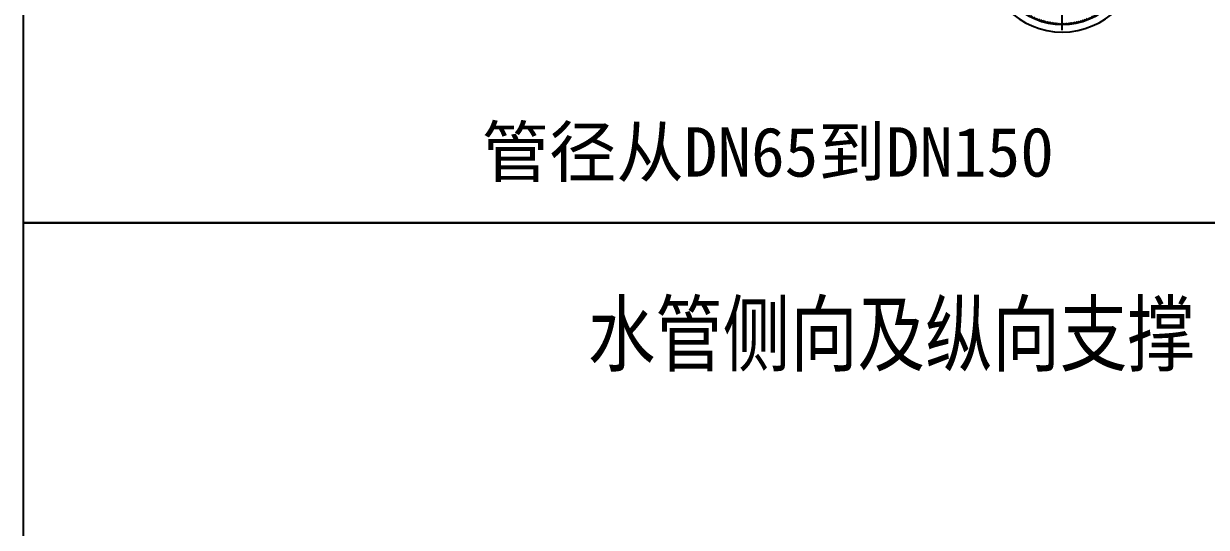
# Model space of a CAD drawing. Extents: x 54907 to 703237, y -798661 to -546661.
# Drawn here: x 359875 to 371880, y -590379 to -585269 of the extents above; entities that cross this region are included whole.
import ezdxf

# ---------------------------------------------------------------- set-up
doc = ezdxf.new("R2010")
doc.units = 0
doc.header["$LTSCALE"] = 1000
doc.header["$MEASUREMENT"] = 0
doc.linetypes.add('CENTER', pattern=[2, 1.25, -0.25, 0.25, -0.25])
doc.layers.add('bz', color=2, linetype='Continuous')
doc.layers.add('DIM_SYMB', color=3, linetype='Continuous')
doc.styles.add('HZ', font='rs.shx', dxfattribs={"width": 0.8, "bigfont": 'hztxt.shx'})
doc.styles.get("Standard").update_dxf_attribs({"font": 'gbenor.shx', "bigfont": 'gbcbig.shx'})

# ---------------------------------------------------------------- blocks, each defined once
blk = doc.blocks.new('gfhhrryyfd')
h = blk.add_hatch()
h.set_pattern_fill('ANSI37', color=256, scale=2.09088, style=0)
h.set_pattern_definition([(45, (3793840.348, -1554777.269), (-4.69415947, 4.69415948), []), (135, (3793840.348, -1554777.269), (-4.69415947, -4.69415948), [])])
edge = h.paths.add_edge_path()
edge.add_line((3693800.1, -1745764.9), (3693789.5, -1745764.9))
edge.add_ellipse((3693328.6, -1745807.7), major_axis=(-0.5, 462.9), ratio=1, start_angle=269.93348, end_angle=275.24626, ccw=False)
edge.add_ellipse((3693328.6, -1745807.7), major_axis=(0.4, 462.9), ratio=1, start_angle=90.04408, end_angle=270.04408, ccw=False)
edge.add_ellipse((3693328.6, -1745807.7), major_axis=(1.2, 462.9), ratio=1, start_angle=84.83986, end_angle=90.15263, ccw=False)
edge.add_line((3692867.7, -1745764.9), (3692857.1, -1745764.9))
edge.add_line((3692857.1, -1745764.9), (3692857.1, -1745807.7))
edge.add_ellipse((3693328.6, -1745807.7), major_axis=(-0.1, 471.5), ratio=1, start_angle=89.98444, end_angle=269.98444)
edge.add_line((3693800.1, -1745807.7), (3693800.1, -1745764.9))
at = {"linetype": 'CENTER'}
blk.add_line((3693328.6, -1746316.9), (3693328.6, -1745325.7), dxfattribs=at)
at = {"linetype": 'Continuous'}
for radius in [522.9, 471.5]:
    blk.add_arc((3693328.6, -1745807.7), radius, 180, 0, dxfattribs=at)
at = {"layer": 'DIM_SYMB'}
for points in [[(3686300.1, -1739469.4), (3696128.4, -1739469.4), (3696128.4, -1747620.2), (3686300.1, -1747620.2)], [(3686300.1, -1747620.2), (3699978.1, -1747620.2), (3699978.1, -1755771), (3686300.1, -1755771)]]:
    blk.add_lwpolyline(points, close=True, dxfattribs=at)
at = {"insert": (3690118.4, -1748163.1), "char_height": 418.176, "attachment_point": 1}
blk.add_mtext('{\\fSimHei|b0|i0|c134|p2;\\W0.8;\\C7;水管侧向及纵向支撑}', dxfattribs=at)
at = {"layer": 'bz', "insert": (3689398.5, -1746974.1), "char_height": 334.541, "attachment_point": 1, "style": 'HZ'}
blk.add_mtext('{\\fSimHei|b0|i0|c134|p2;\\W1;\\C7;管径从DN65到DN150}', dxfattribs=at)

msp = doc.modelspace()

# ---------------------------------------------------------------- block references
at = {"lineweight": -3, "xscale": 1.5, "yscale": 1.5, "zscale": 1.5}
msp.add_blockref('gfhhrryyfd', (-5169575.6, 2034142), dxfattribs=at)

doc.saveas('drawing.dxf')
